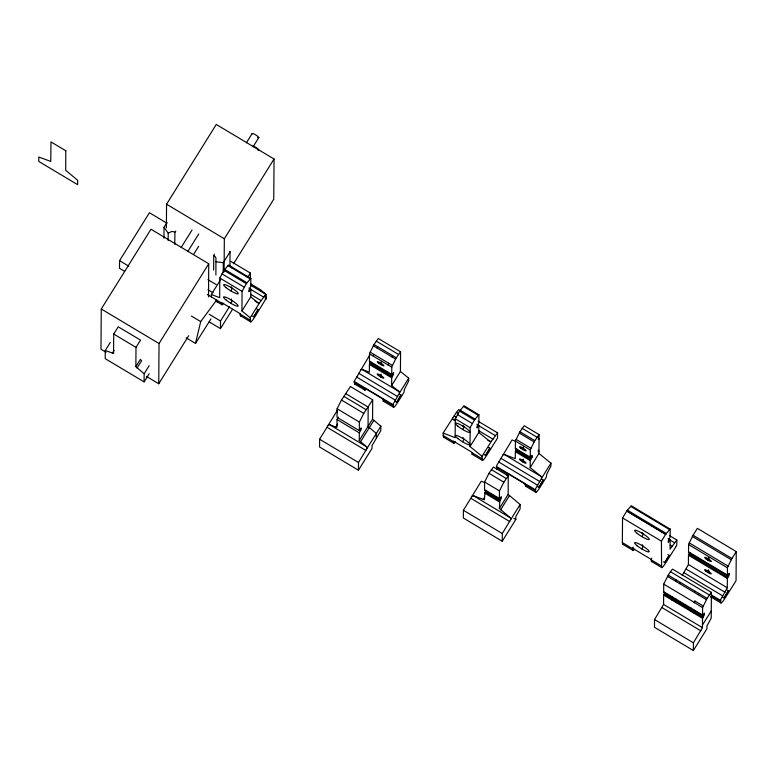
<?xml version="1.0" encoding="UTF-8"?>
<svg xmlns="http://www.w3.org/2000/svg" width="775" height="775" viewBox="0 0 775 775"><rect width="100%" height="100%" fill="white"/><g stroke="black" fill="none" stroke-linecap="round" stroke-linejoin="round"><path stroke-width="1.16" d="M232.287 267.385L231.628 267.821M247.157 276.229L246.498 276.714M265.757 299.073L255.178 316.394A10.152 1.056 -59.1 0 1 250.557 321.79L250.228 317.731L241.936 310.998L250.732 296.883L250.78 289.065L248.92 291.671L248.94 289.918L250.8 286.566L250.829 278.322L246.934 282.904A4.737 0.494 -59.1 0 0 246.363 283.65M496.407 439.89L486.962 454.954A10.152 1.056 -59.1 0 1 482.341 460.35L482.011 456.291L470.028 446.555L478.814 432.45L478.863 425.417L477.003 428.023L477.012 426.26L478.882 422.918L478.911 414.673L475.056 419.207A4.737 0.494 -59.1 0 0 474.445 420.002M669.668 535.728L676.837 540.01L670.065 549.126L670.133 539.749L668.263 542.355L668.283 540.592L670.143 537.22L670.172 528.996L666.287 533.587A4.737 0.494 -59.1 0 0 665.706 534.324L626.82 511.045L665.696 534.353M208.514 296.903L208.746 263.771L150.97 229.235L101.263 308.993L100.983 349.225L106.136 352.305M110.302 342.434L105.264 350.503L105.206 358.651L144.092 381.901L149.207 373.695M144.092 381.901L144.15 373.753L135.867 366.73L135.993 347.374L140.517 340.118L118.236 326.808L113.722 334.054L113.567 353.448L105.264 350.503M166.954 223.2L149.439 212.728L119.563 260.662L119.505 268.257L124.659 271.337M146.368 376.359L158.749 383.761L159.03 343.528L208.746 263.771M163.951 238.138L164.029 227.269L166.993 222.502M166.392 227.889L166.557 204.222L216.273 124.465L274.04 159.001L273.759 199.233L233.614 263.655M168.156 240.434L168.214 233.188L164.029 227.269M174.811 244.367L174.898 232.287L175.78 231.134M211.333 296.883L211.343 294.481L220.662 279.543M213.648 270.01L213.745 255.517L214.394 254.219M215.896 275.028L215.944 258.056A4.563 4.466 0.4 0 0 215.111 256.641L213.745 255.517M241.936 310.998L242.071 291.352L246.353 283.669L224.082 270.349L219.8 278.031L219.664 297.677L211.343 294.481M209.143 321.838L220.468 328.619L220.526 321.024L229.429 306.745M223.626 303.316A10.152 1.056 -59.1 0 1 221.853 304.633L221.514 302.483L240.027 313.633M223.21 272.345L223.278 262.686L230.059 251.807L229.361 251.391M224.101 271.889L224.333 238.768L274.04 159.001M229.952 266.3L230.059 251.807M250.557 321.79L240.376 315.696L240.027 313.546M250.364 278.506L250.403 273.081L230.824 261.388M250.441 285.123L265.796 294.297L265.767 299.518L265.234 298.482M337.435 412.106L337.445 410.217L319.61 439.241L319.562 446.981L358.438 470.222L372 448.473L372.019 445.615L380.816 430.619L380.854 426.211L372.581 419.246L372.698 399.842L350.416 386.522L341.484 400.045L337.096 408.764L337.038 417.318L359.319 430.638L361.179 427.877L361.169 429.641L359.3 432.876L359.261 440.607L366.585 446.807L367.021 448.405L358.496 462.491L358.438 470.222M338.423 417.134L337.028 419.556L336.97 427.228L335.885 427.112M366.527 388.75A10.152 1.056 -59.1 0 1 364.763 390.058L354.582 383.974L354.252 381.242L369.82 354.931M359.319 430.638L359.377 422.075L363.766 413.366L372.698 399.842M364.763 390.058L364.424 387.907L382.937 399.057L383.276 401.13L393.458 407.224A10.152 1.056 -59.1 0 0 398.079 401.828L403.94 392.402L404.405 389.438L408.687 381L408.706 378.171L400.413 371.438L400.559 351.802L378.278 338.481L374.005 344.517A4.737 0.494 -59.1 0 0 373.434 345.621L369.51 353.555L369.462 361.906M370.799 361.838L369.404 364.376L369.346 372.233L361.983 369.404L360.511 369.869M376.301 437.875L376.33 433.467L368.057 426.492L368.173 407.088L345.902 393.768M393.458 407.224L393.322 403.823L399.396 393.119L398.97 391.511L391.627 385.553L391.685 377.696L393.545 374.344L393.564 372.591L392.16 374.654L369.878 361.344L369.501 361.857L391.695 375.148L392.102 374.742M396.277 357.847A4.737 0.494 -59.1 0 0 395.705 358.932L391.792 366.875L391.733 375.216M455.409 441.886A10.152 1.056 -59.1 0 1 453.637 443.193L443.455 437.11L443.126 433.051L456.436 412.358L458.693 409.617L460.738 410.837M453.637 443.193L453.298 441.043L471.81 452.193L472.159 454.266L482.341 460.35M478.94 414.838L464.012 405.771L460.147 410.363A4.737 0.494 -59.1 0 0 459.575 411.108L455.283 418.81L455.148 437.672L443.126 433.051M484.482 482.496L481.246 481.256L463.411 510.279L463.353 518.01L502.239 541.26L515.801 519.502L515.821 516.644L520.102 508.913L520.132 504.496L508.148 494.421L499.352 508.487L510.386 517.836L510.812 519.444L502.297 533.529L502.239 541.26M470.028 446.555L470.154 427.703L474.436 420.021L459.565 411.128M499.352 508.487L499.856 500.892L484.985 492.009L484.414 499.797L473.399 495.729L471.927 496.194M484.598 482.011L484.54 490.42L499.41 499.313L499.468 490.904L503.857 482.186L508.274 475.908L493.404 467.025L488.986 473.293L484.598 482.011L499.468 490.904M497.821 468.594A10.152 1.056 -59.1 0 1 496.814 469.011L496.484 466.395L497.066 464.816L512.062 439.958L515.346 441.217M478.136 421.242L497.579 432.857L497.531 437.817L496.552 439.667M508.768 473.787A10.152 1.056 -59.1 0 1 507.005 475.094L506.666 472.944L525.179 484.094M508.138 494.373L508.274 475.908M516.741 449.093L515.346 451.631L515.298 458.693L504.225 454.441L502.752 454.906M530.633 457.56L530.294 458.025L515.365 449.103L515.452 440.801L519.366 432.867A4.737 0.494 -59.1 0 1 519.938 431.772L524.22 425.727L539.09 434.62L538.964 453.472L530.168 467.587L541.202 476.548L541.638 478.146L535.564 488.851L535.699 492.251A10.152 1.056 -59.1 0 0 540.32 486.855L546.317 477.158L546.646 474.474L550.928 466.037L550.947 463.208L538.964 453.472M535.699 492.251L525.518 486.167L525.179 484.017M530.168 467.587L530.216 460.515L532.086 457.173L532.096 455.409L530.691 457.483L515.821 448.589L515.423 449.132M539.09 434.62L534.818 440.655A4.737 0.494 -59.1 0 0 534.246 441.75L530.323 449.694L530.274 458.035M634.56 549.165A10.152 1.056 -59.1 0 1 632.894 550.347L622.712 544.253L622.373 542.597L622.538 517.903L626.82 511.045M632.894 550.347L632.555 548.196L651.077 559.337L651.804 558.174M675.664 547.102L666.219 562.107A10.152 1.056 -59.1 0 1 661.598 567.503L651.417 561.42L651.077 559.259M663.652 595.103L663.574 604.442L654.536 619.564L654.478 627.295L693.363 650.535L706.916 628.787L706.936 625.929L711.217 618.188L711.392 592.362L672.526 569.131L670.414 571.698L668.253 575.166L707.12 598.397A4.737 0.494 -59.1 0 0 706.548 599.501L702.605 607.513L702.538 615.757L704.398 613.151L704.388 614.914L702.518 618.295L663.652 595.103L665.047 592.488M661.598 567.503L661.424 541.153L665.696 534.295M702.538 615.718L663.671 592.507L663.729 584.118L667.672 576.271A4.737 0.494 -59.1 0 1 668.244 575.176M676.837 540.01L676.788 545.028L675.81 546.879M682.213 575.486L688.413 564.539L688.481 555.152L689.886 552.585M720.847 602.921L720.711 599.53L727.299 587.789L727.367 578.392L729.236 575.021L729.246 573.258L727.851 575.331L688.965 552.081L688.539 552.643L688.597 544.302L692.501 536.368A4.737 0.494 -59.1 0 1 693.083 535.263L697.364 528.337L736.25 551.587L736.047 580.708L725.468 597.535A10.152 1.056 -59.1 0 1 720.847 602.921L710.665 596.837M693.092 535.254L731.978 558.504A4.737 0.494 -59.1 0 0 731.397 559.598L727.463 567.61L727.386 575.864L727.793 575.408M693.363 650.535L693.412 642.804L702.46 627.682L702.518 618.314M703.254 606.031L694.913 601.042L694.293 602.756M731.978 558.504L736.25 551.587M369.472 353.836L391.753 367.156M373.182 356.045L373.841 354.359M388.052 364.938L388.711 363.252M727.444 567.823L688.558 544.573M373.104 366.672L373.569 365.674M387.975 375.565L388.44 374.567M671.944 600.063L672.409 599.075M675.645 602.282L676.11 601.284M690.515 611.165L690.98 610.177M694.226 613.383L694.691 612.386M727.367 578.441L688.481 555.2M253.59 316.927L258.065 309.574L254.084 316.665L252.311 316.161M396.5 402.419L400.975 395.008L396.994 402.099L395.221 401.595M485.373 455.487L489.848 448.134L485.867 455.235L484.094 454.731M538.741 487.456L543.217 480.035L539.235 487.136L537.462 486.632M664.63 562.64L669.106 555.288L665.124 562.388L663.352 561.875M723.889 598.126L728.364 590.715L724.383 597.806L722.61 597.302M694.303 602.611L694.671 601.526M694.284 602.456L702.586 607.716M186.184 337.842L195.494 343.412L200.706 321.596L216.632 300.061L216.981 301.717A10.152 1.056 -59.1 0 0 217.707 301.582M694.516 601.981L694.962 601.071M377.047 347.994L377.125 347.839A4.737 0.494 -59.1 0 1 377.706 346.735M391.918 356.878L391.995 356.733A4.737 0.494 -59.1 0 1 392.576 355.628M675.887 581.386L675.965 581.231A4.737 0.494 -59.1 0 1 676.546 580.136M679.588 583.594L679.665 583.439A4.737 0.494 -59.1 0 1 680.247 582.345M698.168 594.706L698.246 594.551A4.737 0.494 -59.1 0 1 698.817 593.447M230.892 290.935L232.374 288.087M230.805 303.248L232.287 300.4M462.675 429.495L464.157 426.647M462.588 441.818L464.07 438.96M641.933 536.649L643.599 533.442M641.845 548.962L643.327 546.113M727.773 577.549L688.946 554.202M499.856 500.892L501.26 498.461L501.28 496.698L499.875 498.771L485.005 489.877L484.627 490.401M112.346 353.226L114.041 350.503M181.205 247.409L192.074 229.981M246.392 142.823L252.146 133.6M187.87 251.4L198.739 233.963M253.057 146.814L258.811 137.582M193.537 254.481L198.652 246.285M135.867 366.623L140.382 359.377L141.612 360.762L137.088 368.018M144.15 373.753L149.178 365.674M158.749 383.761L188.703 335.701M247.864 277.169L250.403 273.081M220.468 328.619L232.548 309.235M250.228 317.731L259.538 302.783L265.796 294.297M337.619 424.032L335.74 427.054L329.608 424.69L328.135 425.165M380.593 362.952L381.329 361.78M380.583 364.531L381.31 363.368M380.506 375.265L381.242 374.102M380.496 376.853L381.232 375.681M400.559 351.802L396.287 357.837L374.005 344.517M391.627 385.553L400.413 371.438M359.251 440.452L372.562 419.139M360.472 441.837L373.792 420.476M399.396 393.119L408.706 378.171M367.021 448.405L380.854 426.211M482.011 456.291L491.331 441.343L497.579 432.857M483.242 499.507L484.501 497.492M522.834 447.989L523.561 446.817M522.825 449.568L523.551 448.396M522.747 460.302L523.483 459.129M522.738 461.881L523.464 460.718M500.573 509.873L509.369 495.767M510.812 519.444L520.132 504.496M541.638 478.146L550.947 463.208M632.555 548.274L633.282 547.111M707.982 558.659L708.708 557.487M707.972 560.238L709.067 558.484M707.895 570.972L708.621 569.799M707.885 572.56L708.98 570.797M707.12 598.397L711.392 592.362M702.47 625.028L711.276 610.923M195.494 343.412L210.984 318.874M373.579 363.552L373.211 364.076M388.459 372.446L387.994 372.959M672.419 596.944L671.964 597.467M676.129 599.162L675.703 599.724M691 608.055L690.535 608.54M694.7 610.264L694.235 610.778M230.921 287.438L231.473 286.731M230.834 299.76L231.386 299.043M462.704 426.008L463.256 425.291M462.617 438.321L463.169 437.613M641.962 533.161L642.514 532.444M641.874 545.474L642.427 544.757M228.441 271.705L228.363 271.802A4.737 0.494 -59.1 0 0 227.792 272.548M627.401 510.337L631.286 505.755L670.201 529.17M250.858 278.487L228.547 265.002L224.663 269.584A4.737 0.494 -59.1 0 0 224.091 270.33M243.311 280.598L243.273 280.647A4.737 0.494 -59.1 0 0 242.662 281.432M666.326 533.539L627.479 510.241M478.282 415.274L463.411 406.391M663.749 592.507L664.127 591.984L702.993 615.224M168.214 233.188L171.595 231.541A4.563 4.466 0.4 0 1 173.251 231.618L174.898 232.287M254.994 301L258.075 302.851L259.538 302.783M487.804 440.181L489.858 441.411L491.331 441.343M215.993 261.747L223.278 262.686M452.445 418.103L452.871 419.304L455.09 420.157M250.703 283.853L260.7 289.85L265.689 294.171M166.557 204.222L224.333 238.768M376.166 341.048L398.447 354.369M522.118 428.294L536.988 437.187M519.947 431.762L534.818 440.655M373.347 345.776L395.618 359.096M519.289 433.022L534.159 441.915M692.424 536.523L731.309 559.763M227.928 265.612L250.199 278.923M630.666 506.356L669.552 529.606M370.14 352.15L392.421 365.471M516.082 439.396L530.952 448.289M689.227 542.887L728.103 566.137M515.414 441.082L530.284 449.975M224.74 269.497L247.012 282.807M460.224 410.266L475.094 419.159M530.1 455.981L532.086 457.173M248.94 288.009L250.79 289.114M476.887 424.274L478.863 425.465M668.089 538.567L670.133 539.788M250.238 289.094L263.539 297.048M456.436 412.358L458.48 413.588M477.923 425.204L495.322 435.608M668.438 539.09L674.579 542.762M688.5 552.575L727.386 575.825M221.921 273.827L244.193 287.137M457.405 414.596L472.275 423.489M369.869 363.465L392.14 376.786M515.811 450.711L530.681 459.604M369.404 364.463L391.675 377.774M515.346 451.709L530.216 460.592M251.042 294.548L261.282 300.671M454.179 415.991L456.223 417.212M478.737 430.668L493.065 439.231M670.268 545.164L672.322 546.385M622.538 517.903L661.424 541.153M219.8 278.031L242.071 291.352M455.283 418.81L470.154 427.703M452.871 419.304L454.925 420.534M361.983 369.404L398.97 391.511M504.225 454.441L541.202 476.548M688.413 564.539L727.299 587.789M207.913 279.639L216.186 284.58M256.835 308.915L258.104 309.671M399.735 394.349L401.014 395.105M488.618 447.475L489.887 448.241M541.977 479.376L543.256 480.142M667.876 554.629L669.145 555.394M727.124 590.046L728.393 590.812M358.767 373.337L397.653 396.587M501.008 458.374L539.894 481.614M686.156 569.044L725.032 592.294M356.51 376.97L395.386 400.21M498.751 461.997L537.627 485.247M683.889 572.667L722.775 595.917M207.903 289.685L213.096 292.795M354.243 381.474L393.128 404.715M496.484 466.502L535.36 489.752M711.305 594.919L720.508 600.422M207.322 294.49L221.514 302.977M240.027 314.04L250.209 320.133M354.233 382.317L364.415 388.401M382.937 399.474L393.119 405.567M443.116 435.453L453.298 441.537M471.81 452.61L481.992 458.693M496.475 467.354L506.656 473.438M525.179 484.511L535.36 490.594M622.373 542.597L632.555 548.69M651.068 559.763L661.249 565.847M711.343 595.791L720.508 601.264M670.414 571.698L709.29 594.929M215.741 300.981L221.853 304.633M491.292 469.592L506.162 478.475M667.595 576.426L706.461 599.656M488.986 473.293L503.857 482.186M663.729 584.118L694.255 602.369M119.563 260.662L128.834 266.203M209.192 314.243L220.526 321.024M343.79 396.335L366.071 409.655M341.484 400.045L363.766 413.366M664.117 594.115L702.983 617.346M191.396 316.035L200.706 321.596M484.52 492.997L499.391 501.89M337.096 408.764L359.377 422.075M663.574 604.442L702.46 627.682M513.748 518.281L515.801 519.502M661.986 607.59L700.871 630.84M473.399 495.729L510.386 517.836M470.871 498.315L509.747 521.565M337.028 419.556L359.3 432.876M329.608 424.69L366.585 446.807M654.536 619.564L693.412 642.804M327.069 427.277L365.955 450.527M463.411 510.279L502.297 533.529M319.61 439.241L358.496 462.491M101.263 308.993L159.03 343.528M113.722 334.054L135.993 347.374M478.814 432.45L489.858 441.411M250.732 296.883L258.075 302.851M264.682 295.885L265.941 298.85L265.932 298.152M264.333 293.26L264.304 292.718M265.922 297.997L265.806 294.519M260.894 290.548L260.913 291.042M241.199 315.464A10.152 1.056 -59.1 0 1 240.376 315.696M265.467 296.922A8.196 1.889 53.7 0 1 266.271 297.677M252.272 133.891A3.904 0.678 31.9 0 1 254.142 134.065A3.904 0.678 31.9 0 1 258.327 136.875A3.904 0.678 31.9 0 1 257.571 137.456M253.037 145.932A3.904 0.678 31.9 0 1 257.222 148.335A3.904 0.678 31.9 0 1 258.482 150.05M257.978 149.953A3.904 0.678 31.9 0 1 257.746 149.875M473.147 453.859A10.152 1.056 -59.1 0 1 472.159 454.266M444.463 436.693A10.152 1.056 -59.1 0 1 443.455 437.11M694.545 592.323A4.737 0.494 -59.1 0 1 695.117 591.238M526.351 485.935A10.152 1.056 -59.1 0 1 525.518 486.167M538.16 437.768A8.612 1.502 31.9 0 1 538.15 439.377M538.073 450.081A8.612 1.502 31.9 0 1 538.063 451.689M384.109 400.898A10.152 1.056 -59.1 0 1 383.276 401.13M355.308 383.838A10.152 1.056 -59.1 0 1 354.582 383.974M711.392 596.702A10.152 1.056 -59.1 0 1 710.975 597.031M626.83 511.083A4.737 0.494 -59.1 0 1 627.392 510.347M652.143 561.284A10.152 1.056 -59.1 0 1 651.417 561.42M623.449 544.118A10.152 1.056 -59.1 0 1 622.712 544.253M65.788 150.776L65.71 170.345L77.665 180.265L77.636 184.673L38.75 161.423L38.779 157.015L50.772 161.413L50.947 141.903L65.788 150.776M226.126 287.661A8.612 1.502 31.9 0 0 238.128 293.832A8.612 1.502 31.9 0 0 228.46 286.072A8.612 1.502 31.9 0 0 226.126 287.661M226.038 299.983A8.612 1.502 31.9 0 0 238.051 306.144A8.612 1.502 31.9 0 0 228.373 298.394A8.612 1.502 31.9 0 0 226.038 299.983M457.909 426.231A8.612 1.502 31.9 0 0 469.912 432.392A8.612 1.502 31.9 0 0 460.243 424.642A8.612 1.502 31.9 0 0 457.909 426.231M457.822 438.543A8.612 1.502 31.9 0 0 469.834 444.705A8.612 1.502 31.9 0 0 460.156 436.955A8.612 1.502 31.9 0 0 457.822 438.543M520.664 448.086A3.904 0.678 31.9 0 0 526.109 450.876A3.904 0.678 31.9 0 0 521.72 447.369A3.904 0.678 31.9 0 0 520.664 448.086M520.577 460.398A3.904 0.678 31.9 0 0 526.022 463.198A3.904 0.678 31.9 0 0 521.633 459.682A3.904 0.678 31.9 0 0 520.577 460.398M378.423 363.049A3.904 0.678 31.9 0 0 383.867 365.848A3.904 0.678 31.9 0 0 379.479 362.332A3.904 0.678 31.9 0 0 378.423 363.049M378.336 375.371A3.904 0.678 31.9 0 0 383.78 378.161A3.904 0.678 31.9 0 0 379.392 374.645A3.904 0.678 31.9 0 0 378.336 375.371M705.812 558.756A3.904 0.678 31.9 0 0 711.256 561.555A3.904 0.678 31.9 0 0 706.868 558.039A3.904 0.678 31.9 0 0 705.812 558.756M705.725 571.068A3.904 0.678 31.9 0 0 711.169 573.868A3.904 0.678 31.9 0 0 706.781 570.352A3.904 0.678 31.9 0 0 705.725 571.068M637.166 533.374A8.612 1.502 31.9 0 0 649.169 539.545A8.612 1.502 31.9 0 0 639.501 531.786A8.612 1.502 31.9 0 0 637.166 533.374M637.079 545.697A8.612 1.502 31.9 0 0 649.092 551.858A8.612 1.502 31.9 0 0 639.414 544.108A8.612 1.502 31.9 0 0 637.079 545.697"/></g></svg>
